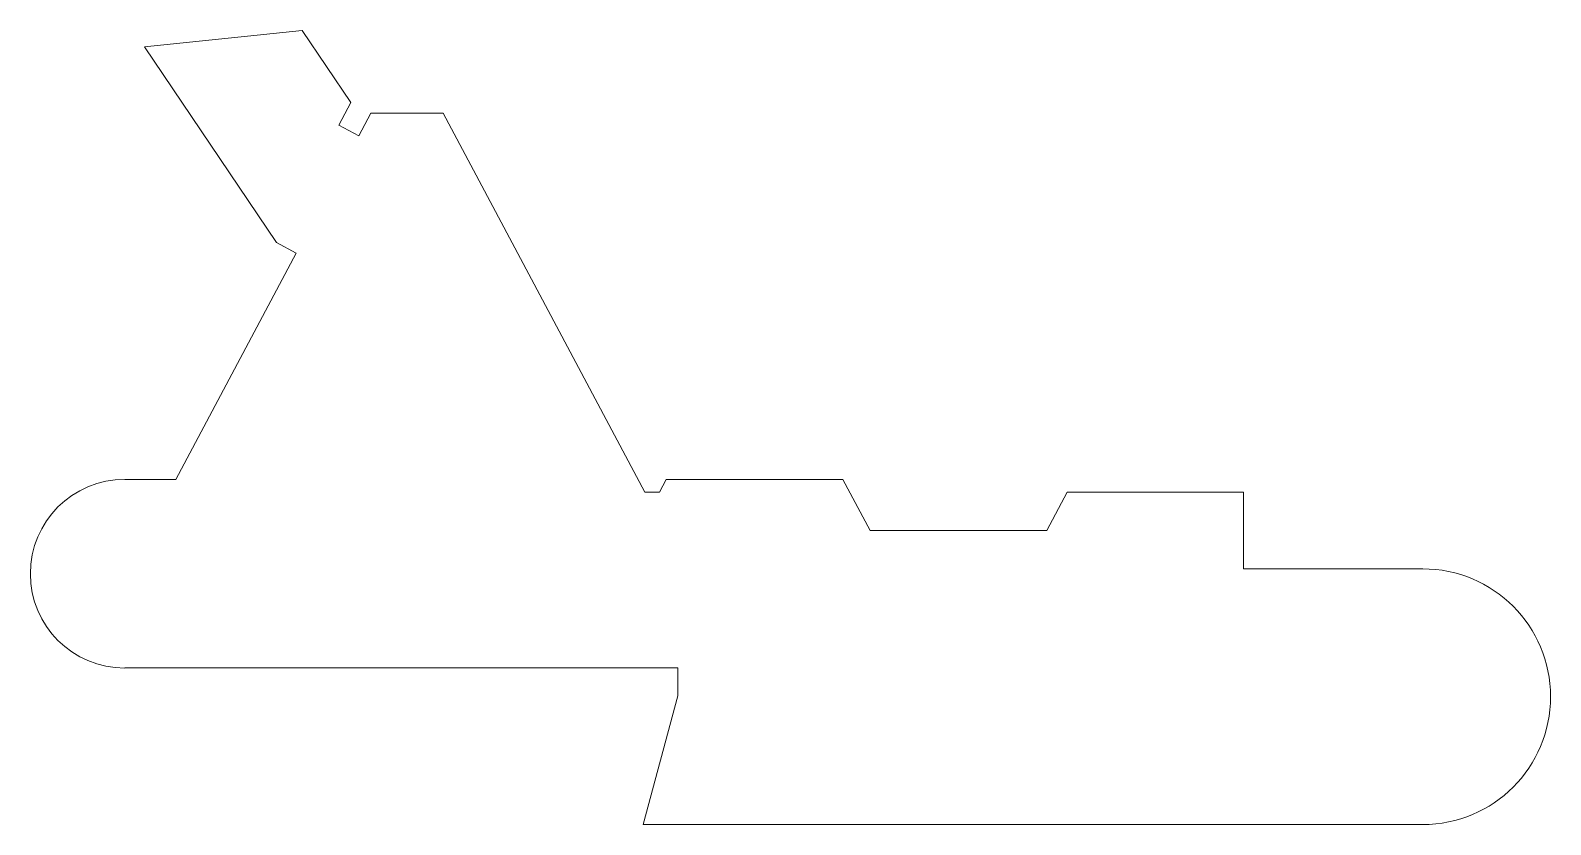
# Model space of a CAD drawing. Header units: millimetres. Extents: x -30 to 89, y 408 to 470.
import ezdxf

# ---------------------------------------------------------------- set-up
doc = ezdxf.new("R2010")
doc.units = ezdxf.units.MM

msp = doc.modelspace()

# ---------------------------------------------------------------- linework, layer by layer
at = {"color": 7, "linetype": 'Continuous', "lineweight": 15}
for p, q in [((-8.76, 470.05), (-21.09, 468.75)), ((-4.95, 464.4), (-8.76, 470.05)), ((-21.09, 468.75), (-10.77, 453.46)), ((-5.89, 462.64), (-4.95, 464.4)), ((-3.4, 463.58), (-4.34, 461.81)), ((2.27, 463.58), (-3.4, 463.58)), ((18.04, 433.93), (2.27, 463.58)), ((-4.34, 461.81), (-5.89, 462.64)), ((-10.77, 453.46), (-9.23, 452.63)), ((-9.23, 452.63), (-18.64, 434.93)), ((-18.64, 434.93), (-22.64, 434.93)), ((19.17, 433.93), (18.04, 433.93)), ((19.7, 434.93), (19.17, 433.93)), ((33.51, 434.93), (19.7, 434.93)), ((35.64, 430.93), (33.51, 434.93)), ((51.04, 433.93), (49.45, 430.93)), ((64.85, 433.93), (51.04, 433.93)), ((64.85, 427.93), (64.85, 433.93)), ((49.45, 430.93), (35.64, 430.93)), ((78.85, 427.93), (64.85, 427.93)), ((-22.64, 420.18), (20.6, 420.18)), ((20.6, 420.18), (20.6, 417.99)), ((20.6, 417.99), (17.9, 407.93)), ((17.9, 407.93), (78.85, 407.93))]:
    msp.add_line(p, q, dxfattribs=at)
for centre, radius, start, end in [((-22.64, 427.55), 7.38, 90, 270), ((78.85, 417.93), 10, 270, 90)]:
    msp.add_arc(centre, radius, start, end, dxfattribs=at)

doc.saveas('drawing.dxf')
